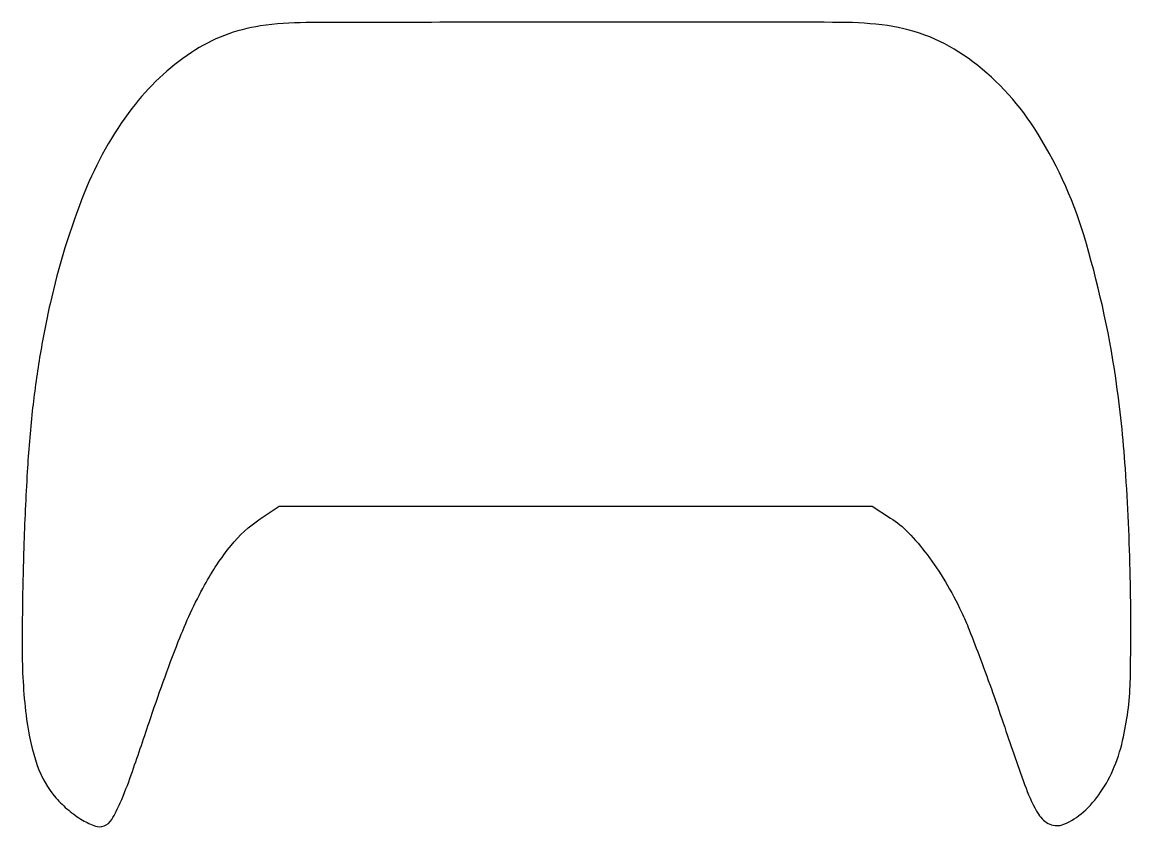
# Model space of a CAD drawing. Extents: x 134 to 413, y 120 to 323.
import ezdxf

# ---------------------------------------------------------------- set-up
doc = ezdxf.new("R2010")
doc.units = 0

msp = doc.modelspace()

# ---------------------------------------------------------------- linework, layer by layer
msp.add_lwpolyline([(193.637821, 321.900008, 0.111086), (176.218139, 315.218028, 0.083931), (161.250918, 301.133812, 0.067453), (149.245869, 279.85241, 0.039803), (140.625774, 251.921371, 0.013791), (137.997672, 238.416597, 0.014289), (136.153658, 224.945996, 0.012236), (134.884493, 209.689799, 0.006323), (134.006403, 190.565725, 0.009029), (133.60761, 164.29653, 0.031293), (134.718827, 147.340962, 0.049837), (137.404537, 135.745253, 0.098971), (142.109157, 127.613331, 0.037313), (145.314838, 124.477284, 0.042567), (148.820036, 122.002595, 0.046727), (152.038165, 120.502177, 0.179207), (154.211685, 120.527737, 0.168083), (156.147419, 122.156401, 0.031907), (158.284494, 126.31717, 0.018694), (161.066662, 133.420398, 0.00354), (165.560303, 146.589106, -0.012536), (172.922236, 166.957007, -0.031988), (179.547361, 181.182124, -0.044626), (186.191935, 191.127276, -0.077044), (193.532018, 197.813412), (198.342889, 201), (272.975664, 201), (347.608439, 201), (352.277687, 198.038851, -0.059882), (356.740542, 194.394375, -0.029968), (361.477259, 188.843935, -0.027405), (366.073882, 182.004643, -0.023807), (370.133918, 174.380879, -0.016582), (372.062451, 169.926435, -0.004125), (374.913747, 162.512992, -0.004212), (378.036764, 153.970587, -0.004219), (381.013865, 145.380879, 0.005734), (386.383672, 130.038058, 0.049627), (389.512715, 123.515634, 0.154151), (392.409793, 120.982763, 0.204072), (395.875418, 120.948396, 0.084326), (400.844048, 124.070074, 0.060647), (405.175042, 129.003677, 0.054125), (408.615674, 135.436277, 0.042517), (410.939092, 143, 0.048307), (412.655031, 157.661317, 0.010442), (412.631666, 183.216572, 0.011513), (411.408848, 210.4795, 0.019443), (408.972162, 233.223165, 0.037061), (400.9149, 269.305147, 0.070332), (388.416206, 296.257091, 0.092376), (371.79749, 313.78131, 0.122596), (351.5, 321.975819, 0.034526), (339.752359, 322.807899, 0.000542), (272.470793, 322.848512, 0.000527), (205.067943, 322.745099, 0.035622)], format="xyb", close=True)

doc.saveas('drawing.dxf')
